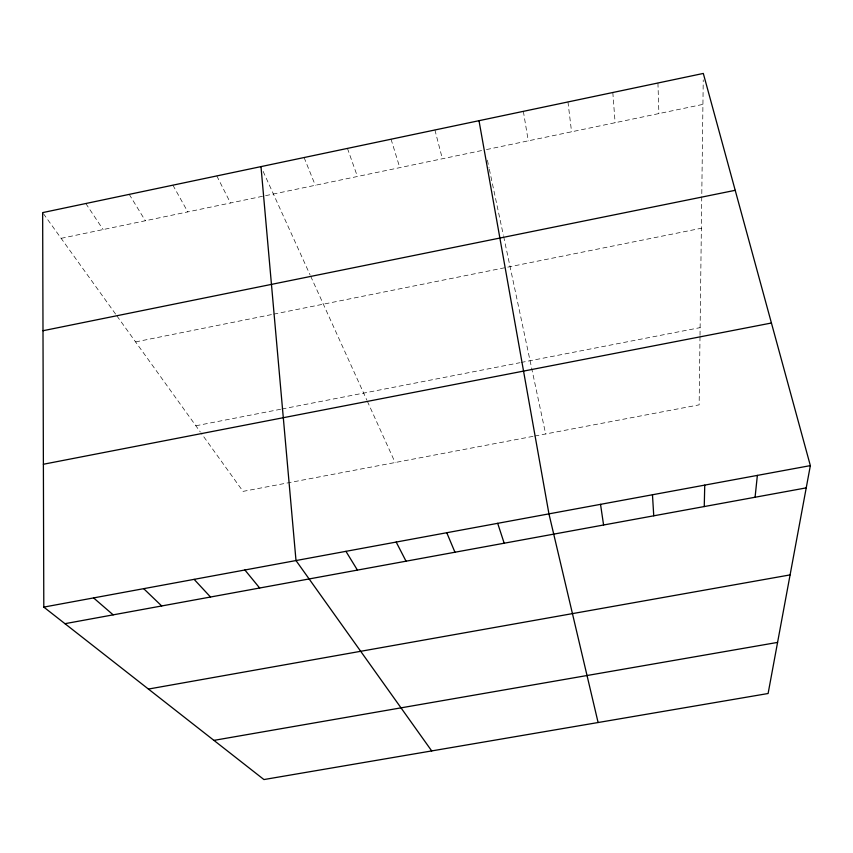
<?xml version="1.0" encoding="UTF-8"?>
<svg xmlns="http://www.w3.org/2000/svg" width="853" height="853" viewBox="0 0 853 853"><rect width="100%" height="100%" fill="white"/><g stroke="black" fill="none" stroke-linecap="round" stroke-linejoin="round"><path stroke-width="0.64" stroke-dasharray="4.26 3.2" d="M700.004 336.658L699.14 404.855L534.277 436.128M700.014 335.368L703.235 79.883M61.139 238.328L264.302 195.923M265.603 195.657L482.606 150.363M486.477 149.563L702.925 104.386M135.584 341.904L272.406 314.416M273.706 314.149L701.369 228.252M195.859 425.764L280.605 409.269M281.895 409.014L519.744 362.738M521.034 362.482L700.11 327.637M533.008 436.373L243.03 491.381L200.967 432.866M43.418 213.687L116.189 314.928M116.936 315.962L200.231 431.853M85.822 203.515L103.117 229.564M129.23 194.367L145.341 220.756M172.903 185.176L187.788 211.896M216.811 175.921L230.481 202.982M263.14 171.389L310.129 275.039M310.663 276.201L366.801 400.046M367.323 401.209L395.12 462.529M304.094 157.538L315.301 185.282M347.459 148.401L357.428 176.496M391.058 139.22L399.79 167.646M434.913 129.976L442.376 158.765M487.404 160.172L489.057 167.945M489.334 169.235L503.377 235.225M503.654 236.526L545.653 433.974M523.358 111.348L528.263 140.841M567.959 101.955L571.563 131.799M612.817 92.497L615.109 122.715M657.94 82.997L658.889 113.577"/><path stroke-width="1.28" d="M704.247 506.565L704.749 485.112M755.076 497.246L757.368 475.398M810.35 465.621L768.105 693.51L263.94 779.557L43.802 607.101L42.65 212.61L703.309 73.443L810.35 465.621L43.802 607.101M42.991 330.729L735.211 190.315M43.386 464.256L771.432 323.01M64.977 623.682L806.224 487.873M148.422 689.064L790.091 574.901M213.922 740.372L777.573 642.405M93.574 597.91L113.182 614.853M143.688 588.666L161.697 605.961M194.121 579.358L210.52 597.015M244.886 569.985L259.664 588.016M431.714 750.928L296.002 560.549L260.986 166.623M345.934 551.337L357.428 570.103M396.187 542.06L406.039 561.199M446.769 532.72L454.958 552.232M497.694 523.326L504.176 543.212M598.102 722.523L548.948 513.869L479.002 120.689M600.533 504.347L603.583 525M652.47 494.761L653.75 515.809"/></g></svg>
